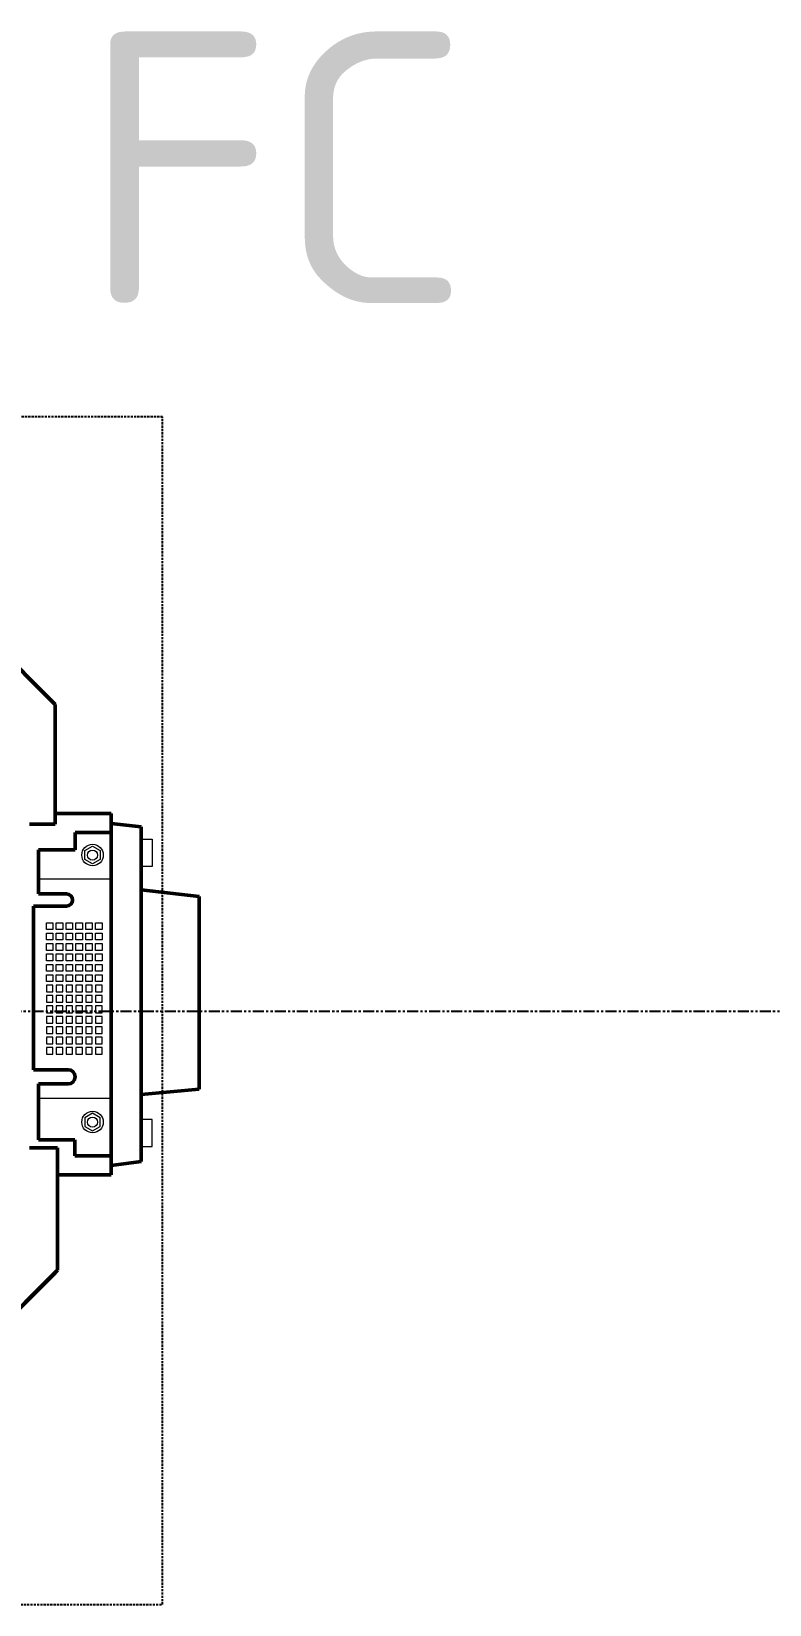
# Model space of a CAD drawing. Header units: inches. Extents: x 0 to 235202, y 0 to 361577.
# Drawn here: x 153152 to 153990, y 130718 to 132502 of the extents above; entities that cross this region are included whole.
import ezdxf
from ezdxf.enums import TextEntityAlignment as Align

# ---------------------------------------------------------------- set-up
doc = ezdxf.new("R2010")
doc.units = ezdxf.units.IN
doc.header["$MEASUREMENT"] = 0
doc.linetypes.add('HIDDEN', pattern=[0.375, 0.25, -0.125])
doc.linetypes.add('PHANTOM2', pattern=[1.25, 0.625, -0.125, 0.125, -0.125, 0.125, -0.125])
doc.layers.add('DIM', color=251, linetype='Continuous', lineweight=0)
for name, color, linetype in [('GRID_TXT45', 4, 'Continuous'), ('M-X-BKGD', 8, 'Continuous'), ('text', 3, 'Continuous'), ('WINDOW ELEV', 3, 'Continuous')]:
    doc.layers.add(name, color=color, linetype=linetype)
doc.styles.add('ISO', font='isocpeur.ttf')
doc.styles.add('SIMPLEX', font='simplex.shx')

# ---------------------------------------------------------------- blocks, each defined once
blk = doc.blocks.new('FLOOR PLAN REV 2')
at = {"color": 8, "linetype": 'PHANTOM2', "ltscale": 20}
blk.add_line((100766.6, 231217.3), (74313.2, 231217.3), dxfattribs=at)
at = {"layer": 'DIM', "color": 8, "linetype": 'HIDDEN', "lineweight": 25, "ltscale": 10}
for p, q in [((78826.8, 231892.2), (75826.8, 231892.2)), ((78826.8, 230544.7), (78826.8, 231892.2)), ((75826.8, 230544.7), (78826.8, 230544.7))]:
    blk.add_line(p, q, dxfattribs=at)
at = {"layer": 'GRID_TXT45', "color": 8, "style": 'SIMPLEX'}
for p in [(53803.1, 233267.6), (53803.1, 227018.5), (53803.1, 220768)]:
    blk.add_attdef('GRD_TXT', text='', height=450, rotation=180, dxfattribs=at).set_placement(p, align=Align.MIDDLE_CENTER)
blk = doc.blocks.new('PLAN REV 1')
at = {"layer": 'DIM', "color": 8, "lineweight": 50}
for p, q in [((194559.2, 208814), (194468.1, 208905.2)), ((194559.2, 208814), (194559.2, 208677.9)), ((194622.7, 208690.2), (194559.2, 208690.2)), ((194622.7, 208667.1), (194622.7, 208690.2)), ((194559.2, 208677.9), (194530.1, 208677.9)), ((194581.9, 208648.9), (194581.9, 208668.5)), ((194581.9, 208668.5), (194622.7, 208668.5)), ((194657.1, 208675.2), (194622.7, 208678.7)), ((194622.7, 208668.5), (194622.7, 208667.1)), ((194657.1, 208603.6), (194657.1, 208675.2)), ((194622.7, 208667.1), (194622.7, 208301.8)), ((194540.5, 208598.9), (194540.5, 208648.9)), ((194540.5, 208648.9), (194581.9, 208648.9)), ((194572.2, 208598.9), (194540.5, 208598.9)), ((194722.7, 208596.1), (194657.1, 208603.6)), ((194657.1, 208603.6), (194657.1, 208368.9)), ((194534.9, 208399.5), (194534.9, 208585.1)), ((194534.9, 208585.1), (194572.2, 208585.1)), ((194722.7, 208377.3), (194722.7, 208596.1)), ((194574, 208399.5), (194534.9, 208399.5)), ((194540.5, 208320.1), (194540.5, 208383.4)), ((194540.5, 208383.4), (194574, 208383.4)), ((194657.1, 208371.4), (194722.7, 208377.3)), ((194657.1, 208295.4), (194657.1, 208371.4)), ((194581.6, 208320.1), (194540.5, 208320.1)), ((194581.6, 208301.8), (194581.6, 208320.1)), ((194530.1, 208311), (194562.1, 208311)), ((194562.1, 208311), (194562.1, 208172)), ((194622.7, 208301.8), (194581.6, 208301.8)), ((194622.7, 208301.8), (194622.7, 208280.3)), ((194622.7, 208291), (194657.1, 208295.4)), ((194622.7, 208280.3), (194562.1, 208280.3)), ((194562.1, 208172), (194468.1, 208078)), ((194559.2, 208169.2), (194468.1, 208078))]:
    blk.add_line(p, q, dxfattribs=at)
at = {"layer": 'DIM', "color": 8, "linetype": 'Continuous'}
for p, q in [((194593.2, 208648), (194601.8, 208653)), ((194601.8, 208653), (194610.4, 208648)), ((194657.1, 208661), (194669.4, 208661)), ((194657.1, 208630.2), (194657.1, 208661)), ((194669.4, 208661), (194669.4, 208630.2)), ((194593.2, 208638.1), (194593.2, 208648)), ((194601.8, 208633.1), (194593.2, 208638.1)), ((194610.4, 208638.1), (194601.8, 208633.1)), ((194610.4, 208648), (194610.4, 208638.1)), ((194540.5, 208616), (194622.7, 208616)), ((194669.4, 208630.2), (194657.1, 208630.2)), ((194549.4, 208558.5), (194549.4, 208566.1)), ((194549.4, 208566.1), (194556.8, 208566.1)), ((194556.8, 208566.1), (194556.8, 208558.5)), ((194560.6, 208558.5), (194560.6, 208566.1)), ((194560.6, 208566.1), (194567.9, 208566.1)), ((194567.9, 208566.1), (194567.9, 208558.5)), ((194571.7, 208558.5), (194571.7, 208566.1)), ((194571.7, 208566.1), (194579.1, 208566.1)), ((194579.1, 208566.1), (194579.1, 208558.5)), ((194582.9, 208558.5), (194582.9, 208566.1)), ((194582.9, 208566.1), (194590.2, 208566.1)), ((194590.2, 208566.1), (194590.2, 208558.5)), ((194594, 208558.5), (194594, 208566.1)), ((194594, 208566.1), (194601.4, 208566.1)), ((194601.4, 208566.1), (194601.4, 208558.5)), ((194605.2, 208558.5), (194605.2, 208566.1)), ((194605.2, 208566.1), (194612.5, 208566.1)), ((194612.5, 208566.1), (194612.5, 208558.5)), ((194556.8, 208558.5), (194549.4, 208558.5)), ((194549.4, 208546.7), (194549.4, 208554.3)), ((194549.4, 208554.3), (194556.8, 208554.3)), ((194556.8, 208546.7), (194549.4, 208546.7)), ((194556.8, 208554.3), (194556.8, 208546.7)), ((194567.9, 208558.5), (194560.6, 208558.5)), ((194560.6, 208546.7), (194560.6, 208554.3)), ((194560.6, 208554.3), (194567.9, 208554.3)), ((194567.9, 208546.7), (194560.6, 208546.7)), ((194567.9, 208554.3), (194567.9, 208546.7)), ((194579.1, 208558.5), (194571.7, 208558.5)), ((194571.7, 208546.7), (194571.7, 208554.3)), ((194571.7, 208554.3), (194579.1, 208554.3)), ((194579.1, 208546.7), (194571.7, 208546.7)), ((194579.1, 208554.3), (194579.1, 208546.7)), ((194590.2, 208558.5), (194582.9, 208558.5)), ((194582.9, 208546.7), (194582.9, 208554.3)), ((194582.9, 208554.3), (194590.2, 208554.3)), ((194590.2, 208546.7), (194582.9, 208546.7)), ((194590.2, 208554.3), (194590.2, 208546.7)), ((194601.4, 208558.5), (194594, 208558.5)), ((194594, 208546.7), (194594, 208554.3)), ((194594, 208554.3), (194601.4, 208554.3)), ((194601.4, 208546.7), (194594, 208546.7)), ((194601.4, 208554.3), (194601.4, 208546.7)), ((194612.5, 208558.5), (194605.2, 208558.5)), ((194605.2, 208546.7), (194605.2, 208554.3)), ((194605.2, 208554.3), (194612.5, 208554.3)), ((194612.5, 208546.7), (194605.2, 208546.7)), ((194612.5, 208554.3), (194612.5, 208546.7)), ((194549.4, 208534.9), (194549.4, 208542.5)), ((194549.4, 208542.5), (194556.8, 208542.5)), ((194556.8, 208534.9), (194549.4, 208534.9)), ((194549.4, 208523.1), (194549.4, 208530.8)), ((194549.4, 208530.8), (194556.8, 208530.8)), ((194556.8, 208542.5), (194556.8, 208534.9)), ((194556.8, 208530.8), (194556.8, 208523.1)), ((194560.6, 208534.9), (194560.6, 208542.5)), ((194560.6, 208542.5), (194567.9, 208542.5)), ((194567.9, 208534.9), (194560.6, 208534.9)), ((194560.6, 208523.1), (194560.6, 208530.8)), ((194560.6, 208530.8), (194567.9, 208530.8)), ((194567.9, 208542.5), (194567.9, 208534.9)), ((194567.9, 208530.8), (194567.9, 208523.1)), ((194571.7, 208534.9), (194571.7, 208542.5)), ((194571.7, 208542.5), (194579.1, 208542.5)), ((194579.1, 208534.9), (194571.7, 208534.9)), ((194571.7, 208523.1), (194571.7, 208530.8)), ((194571.7, 208530.8), (194579.1, 208530.8)), ((194579.1, 208542.5), (194579.1, 208534.9)), ((194579.1, 208530.8), (194579.1, 208523.1)), ((194582.9, 208534.9), (194582.9, 208542.5)), ((194582.9, 208542.5), (194590.2, 208542.5)), ((194590.2, 208534.9), (194582.9, 208534.9)), ((194582.9, 208523.1), (194582.9, 208530.8)), ((194582.9, 208530.8), (194590.2, 208530.8)), ((194590.2, 208542.5), (194590.2, 208534.9)), ((194590.2, 208530.8), (194590.2, 208523.1)), ((194594, 208534.9), (194594, 208542.5)), ((194594, 208542.5), (194601.4, 208542.5)), ((194601.4, 208534.9), (194594, 208534.9)), ((194594, 208523.1), (194594, 208530.8)), ((194594, 208530.8), (194601.4, 208530.8)), ((194601.4, 208542.5), (194601.4, 208534.9)), ((194601.4, 208530.8), (194601.4, 208523.1)), ((194605.2, 208534.9), (194605.2, 208542.5)), ((194605.2, 208542.5), (194612.5, 208542.5)), ((194612.5, 208534.9), (194605.2, 208534.9)), ((194605.2, 208523.1), (194605.2, 208530.8)), ((194605.2, 208530.8), (194612.5, 208530.8)), ((194612.5, 208542.5), (194612.5, 208534.9)), ((194612.5, 208530.8), (194612.5, 208523.1)), ((194556.8, 208523.1), (194549.4, 208523.1)), ((194549.4, 208511.4), (194549.4, 208519)), ((194549.4, 208519), (194556.8, 208519)), ((194556.8, 208511.4), (194549.4, 208511.4)), ((194556.8, 208519), (194556.8, 208511.4)), ((194567.9, 208523.1), (194560.6, 208523.1)), ((194560.6, 208511.4), (194560.6, 208519)), ((194560.6, 208519), (194567.9, 208519)), ((194567.9, 208511.4), (194560.6, 208511.4)), ((194567.9, 208519), (194567.9, 208511.4)), ((194579.1, 208523.1), (194571.7, 208523.1)), ((194571.7, 208511.4), (194571.7, 208519)), ((194571.7, 208519), (194579.1, 208519)), ((194579.1, 208511.4), (194571.7, 208511.4)), ((194579.1, 208519), (194579.1, 208511.4)), ((194590.2, 208523.1), (194582.9, 208523.1)), ((194582.9, 208511.4), (194582.9, 208519)), ((194582.9, 208519), (194590.2, 208519)), ((194590.2, 208511.4), (194582.9, 208511.4)), ((194590.2, 208519), (194590.2, 208511.4)), ((194601.4, 208523.1), (194594, 208523.1)), ((194594, 208511.4), (194594, 208519)), ((194594, 208519), (194601.4, 208519)), ((194601.4, 208511.4), (194594, 208511.4)), ((194601.4, 208519), (194601.4, 208511.4)), ((194612.5, 208523.1), (194605.2, 208523.1)), ((194605.2, 208511.4), (194605.2, 208519)), ((194605.2, 208519), (194612.5, 208519)), ((194612.5, 208511.4), (194605.2, 208511.4)), ((194612.5, 208519), (194612.5, 208511.4)), ((194549.4, 208499.6), (194549.4, 208507.2)), ((194549.4, 208507.2), (194556.8, 208507.2)), ((194556.8, 208499.6), (194549.4, 208499.6)), ((194556.8, 208495.4), (194549.4, 208495.4)), ((194549.4, 208495.4), (194549.4, 208487.8)), ((194556.8, 208507.2), (194556.8, 208499.6)), ((194556.8, 208487.8), (194556.8, 208495.4)), ((194560.6, 208499.6), (194560.6, 208507.2)), ((194560.6, 208507.2), (194567.9, 208507.2)), ((194567.9, 208499.6), (194560.6, 208499.6)), ((194567.9, 208495.4), (194560.6, 208495.4)), ((194560.6, 208495.4), (194560.6, 208487.8)), ((194567.9, 208507.2), (194567.9, 208499.6)), ((194567.9, 208487.8), (194567.9, 208495.4)), ((194571.7, 208499.6), (194571.7, 208507.2)), ((194571.7, 208507.2), (194579.1, 208507.2)), ((194579.1, 208499.6), (194571.7, 208499.6)), ((194579.1, 208495.4), (194571.7, 208495.4)), ((194571.7, 208495.4), (194571.7, 208487.8)), ((194579.1, 208507.2), (194579.1, 208499.6)), ((194579.1, 208487.8), (194579.1, 208495.4)), ((194582.9, 208499.6), (194582.9, 208507.2)), ((194582.9, 208507.2), (194590.2, 208507.2)), ((194590.2, 208499.6), (194582.9, 208499.6)), ((194590.2, 208495.4), (194582.9, 208495.4)), ((194582.9, 208495.4), (194582.9, 208487.8)), ((194590.2, 208507.2), (194590.2, 208499.6)), ((194590.2, 208487.8), (194590.2, 208495.4)), ((194594, 208499.6), (194594, 208507.2)), ((194594, 208507.2), (194601.4, 208507.2)), ((194601.4, 208499.6), (194594, 208499.6)), ((194601.4, 208495.4), (194594, 208495.4)), ((194594, 208495.4), (194594, 208487.8)), ((194601.4, 208507.2), (194601.4, 208499.6)), ((194601.4, 208487.8), (194601.4, 208495.4)), ((194605.2, 208499.6), (194605.2, 208507.2)), ((194605.2, 208507.2), (194612.5, 208507.2)), ((194612.5, 208499.6), (194605.2, 208499.6)), ((194612.5, 208495.4), (194605.2, 208495.4)), ((194605.2, 208495.4), (194605.2, 208487.8)), ((194612.5, 208507.2), (194612.5, 208499.6)), ((194612.5, 208487.8), (194612.5, 208495.4)), ((194549.4, 208487.8), (194556.8, 208487.8)), ((194556.8, 208483.6), (194549.4, 208483.6)), ((194549.4, 208483.6), (194549.4, 208476)), ((194549.4, 208476), (194556.8, 208476)), ((194556.8, 208476), (194556.8, 208483.6)), ((194560.6, 208487.8), (194567.9, 208487.8)), ((194567.9, 208483.6), (194560.6, 208483.6)), ((194560.6, 208483.6), (194560.6, 208476)), ((194560.6, 208476), (194567.9, 208476)), ((194567.9, 208476), (194567.9, 208483.6)), ((194571.7, 208487.8), (194579.1, 208487.8)), ((194579.1, 208483.6), (194571.7, 208483.6)), ((194571.7, 208483.6), (194571.7, 208476)), ((194571.7, 208476), (194579.1, 208476)), ((194579.1, 208476), (194579.1, 208483.6)), ((194582.9, 208487.8), (194590.2, 208487.8)), ((194590.2, 208483.6), (194582.9, 208483.6)), ((194582.9, 208483.6), (194582.9, 208476)), ((194582.9, 208476), (194590.2, 208476)), ((194590.2, 208476), (194590.2, 208483.6)), ((194594, 208487.8), (194601.4, 208487.8)), ((194601.4, 208483.6), (194594, 208483.6)), ((194594, 208483.6), (194594, 208476)), ((194594, 208476), (194601.4, 208476)), ((194601.4, 208476), (194601.4, 208483.6)), ((194605.2, 208487.8), (194612.5, 208487.8)), ((194612.5, 208483.6), (194605.2, 208483.6)), ((194605.2, 208483.6), (194605.2, 208476)), ((194605.2, 208476), (194612.5, 208476)), ((194612.5, 208476), (194612.5, 208483.6)), ((194556.8, 208471.8), (194549.4, 208471.8)), ((194549.4, 208471.8), (194549.4, 208464.2)), ((194549.4, 208464.2), (194556.8, 208464.2)), ((194556.8, 208460), (194549.4, 208460)), ((194549.4, 208460), (194549.4, 208452.4)), ((194556.8, 208464.2), (194556.8, 208471.8)), ((194556.8, 208452.4), (194556.8, 208460)), ((194567.9, 208471.8), (194560.6, 208471.8)), ((194560.6, 208471.8), (194560.6, 208464.2)), ((194560.6, 208464.2), (194567.9, 208464.2)), ((194567.9, 208460), (194560.6, 208460)), ((194560.6, 208460), (194560.6, 208452.4)), ((194567.9, 208464.2), (194567.9, 208471.8)), ((194567.9, 208452.4), (194567.9, 208460)), ((194579.1, 208471.8), (194571.7, 208471.8)), ((194571.7, 208471.8), (194571.7, 208464.2)), ((194571.7, 208464.2), (194579.1, 208464.2)), ((194579.1, 208460), (194571.7, 208460)), ((194571.7, 208460), (194571.7, 208452.4)), ((194579.1, 208464.2), (194579.1, 208471.8)), ((194579.1, 208452.4), (194579.1, 208460)), ((194590.2, 208471.8), (194582.9, 208471.8)), ((194582.9, 208471.8), (194582.9, 208464.2)), ((194582.9, 208464.2), (194590.2, 208464.2)), ((194590.2, 208460), (194582.9, 208460)), ((194582.9, 208460), (194582.9, 208452.4)), ((194590.2, 208464.2), (194590.2, 208471.8)), ((194590.2, 208452.4), (194590.2, 208460)), ((194601.4, 208471.8), (194594, 208471.8)), ((194594, 208471.8), (194594, 208464.2)), ((194594, 208464.2), (194601.4, 208464.2)), ((194601.4, 208460), (194594, 208460)), ((194594, 208460), (194594, 208452.4)), ((194601.4, 208464.2), (194601.4, 208471.8)), ((194601.4, 208452.4), (194601.4, 208460)), ((194612.5, 208471.8), (194605.2, 208471.8)), ((194605.2, 208471.8), (194605.2, 208464.2)), ((194605.2, 208464.2), (194612.5, 208464.2)), ((194612.5, 208460), (194605.2, 208460)), ((194605.2, 208460), (194605.2, 208452.4)), ((194612.5, 208464.2), (194612.5, 208471.8)), ((194612.5, 208452.4), (194612.5, 208460)), ((194549.4, 208452.4), (194556.8, 208452.4)), ((194556.8, 208448.2), (194549.4, 208448.2)), ((194549.4, 208448.2), (194549.4, 208440.6)), ((194549.4, 208440.6), (194556.8, 208440.6)), ((194556.8, 208440.6), (194556.8, 208448.2)), ((194560.6, 208452.4), (194567.9, 208452.4)), ((194567.9, 208448.2), (194560.6, 208448.2)), ((194560.6, 208448.2), (194560.6, 208440.6)), ((194560.6, 208440.6), (194567.9, 208440.6)), ((194567.9, 208440.6), (194567.9, 208448.2)), ((194571.7, 208452.4), (194579.1, 208452.4)), ((194579.1, 208448.2), (194571.7, 208448.2)), ((194571.7, 208448.2), (194571.7, 208440.6)), ((194571.7, 208440.6), (194579.1, 208440.6)), ((194579.1, 208440.6), (194579.1, 208448.2)), ((194582.9, 208452.4), (194590.2, 208452.4)), ((194590.2, 208448.2), (194582.9, 208448.2)), ((194582.9, 208448.2), (194582.9, 208440.6)), ((194582.9, 208440.6), (194590.2, 208440.6)), ((194590.2, 208440.6), (194590.2, 208448.2)), ((194594, 208452.4), (194601.4, 208452.4)), ((194601.4, 208448.2), (194594, 208448.2)), ((194594, 208448.2), (194594, 208440.6)), ((194594, 208440.6), (194601.4, 208440.6)), ((194601.4, 208440.6), (194601.4, 208448.2)), ((194605.2, 208452.4), (194612.5, 208452.4)), ((194612.5, 208448.2), (194605.2, 208448.2)), ((194605.2, 208448.2), (194605.2, 208440.6)), ((194605.2, 208440.6), (194612.5, 208440.6)), ((194612.5, 208440.6), (194612.5, 208448.2)), ((194556.8, 208436.4), (194549.4, 208436.4)), ((194549.4, 208436.4), (194549.4, 208428.8)), ((194549.4, 208428.8), (194556.8, 208428.8)), ((194556.8, 208424.6), (194549.4, 208424.6)), ((194549.4, 208424.6), (194549.4, 208417)), ((194556.8, 208428.8), (194556.8, 208436.4)), ((194556.8, 208417), (194556.8, 208424.6)), ((194567.9, 208436.4), (194560.6, 208436.4)), ((194560.6, 208436.4), (194560.6, 208428.8)), ((194560.6, 208428.8), (194567.9, 208428.8)), ((194567.9, 208424.6), (194560.6, 208424.6)), ((194560.6, 208424.6), (194560.6, 208417)), ((194567.9, 208428.8), (194567.9, 208436.4)), ((194567.9, 208417), (194567.9, 208424.6)), ((194579.1, 208436.4), (194571.7, 208436.4)), ((194571.7, 208436.4), (194571.7, 208428.8)), ((194571.7, 208428.8), (194579.1, 208428.8)), ((194579.1, 208424.6), (194571.7, 208424.6)), ((194571.7, 208424.6), (194571.7, 208417)), ((194579.1, 208428.8), (194579.1, 208436.4)), ((194579.1, 208417), (194579.1, 208424.6)), ((194590.2, 208436.4), (194582.9, 208436.4)), ((194582.9, 208436.4), (194582.9, 208428.8)), ((194582.9, 208428.8), (194590.2, 208428.8)), ((194590.2, 208424.6), (194582.9, 208424.6)), ((194582.9, 208424.6), (194582.9, 208417)), ((194590.2, 208428.8), (194590.2, 208436.4)), ((194590.2, 208417), (194590.2, 208424.6)), ((194601.4, 208436.4), (194594, 208436.4)), ((194594, 208436.4), (194594, 208428.8)), ((194594, 208428.8), (194601.4, 208428.8)), ((194601.4, 208424.6), (194594, 208424.6)), ((194594, 208424.6), (194594, 208417)), ((194601.4, 208428.8), (194601.4, 208436.4)), ((194601.4, 208417), (194601.4, 208424.6)), ((194612.5, 208436.4), (194605.2, 208436.4)), ((194605.2, 208436.4), (194605.2, 208428.8)), ((194605.2, 208428.8), (194612.5, 208428.8)), ((194612.5, 208424.6), (194605.2, 208424.6)), ((194605.2, 208424.6), (194605.2, 208417)), ((194612.5, 208428.8), (194612.5, 208436.4)), ((194612.5, 208417), (194612.5, 208424.6)), ((194549.4, 208417), (194556.8, 208417)), ((194560.6, 208417), (194567.9, 208417)), ((194571.7, 208417), (194579.1, 208417)), ((194582.9, 208417), (194590.2, 208417)), ((194594, 208417), (194601.4, 208417)), ((194605.2, 208417), (194612.5, 208417)), ((194540.5, 208367.2), (194622.7, 208367.2)), ((194601.8, 208350.1), (194593.2, 208345.1)), ((194610.4, 208345.1), (194601.8, 208350.1)), ((194593.2, 208345.1), (194593.2, 208335.2)), ((194593.2, 208335.2), (194601.8, 208330.2)), ((194601.8, 208330.2), (194610.4, 208335.2)), ((194610.4, 208335.2), (194610.4, 208345.1)), ((194669.4, 208343.2), (194657.1, 208343.2)), ((194657.1, 208343.2), (194657.1, 208312.5)), ((194669.4, 208312.5), (194669.4, 208343.2)), ((194657.1, 208312.5), (194669.4, 208312.5))]:
    blk.add_line(p, q, dxfattribs=at)
for centre, radius in [((194601.8, 208643), 12.2), ((194601.8, 208643), 5.74), ((194601.8, 208340.1), 12.2), ((194601.8, 208340.1), 5.74)]:
    blk.add_circle(centre, radius, dxfattribs=at)
at = {"layer": 'DIM', "color": 8, "lineweight": 50}
for centre, radius in [((194572.2, 208592), 6.9), ((194574, 208391.4), 8.06)]:
    blk.add_arc(centre, radius, 270, 90, dxfattribs=at)
at = {"layer": 'WINDOW ELEV', "color": 1}
blk.add_blockref('FLOOR PLAN REV 2', (115854.5, -22751.9), dxfattribs=at)
at = {"layer": 'text', "color": 8, "style": 'ISO'}
blk.add_text('FC', height=307.62, dxfattribs=at).set_placement((194588.8, 209268.7))

msp = doc.modelspace()

# ---------------------------------------------------------------- block references
at = {"layer": 'M-X-BKGD', "color": 8}
msp.add_blockref('PLAN REV 1', (-41380, -77074.9), dxfattribs=at)

doc.saveas('drawing.dxf')
